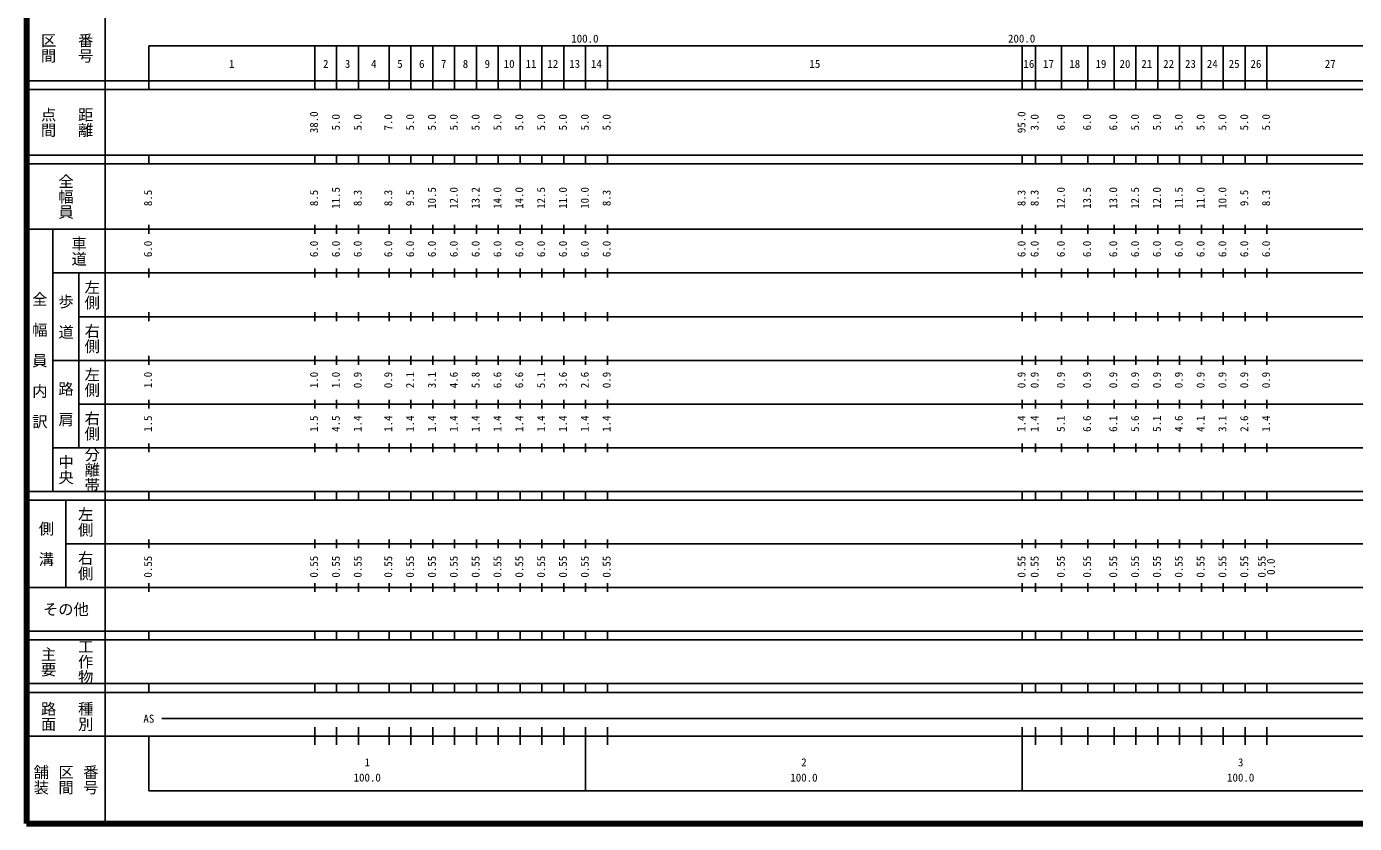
# Model space of a CAD drawing. Units: millimetres on the paper, enlarged 1000 times. Extents: x 40000 to 680000, y 20000 to 380000.
# Drawn here: x 40000 to 344047, y 20000 to 202409 of the extents above; entities that cross this region are included whole.
import ezdxf
from ezdxf.enums import TextEntityAlignment as Align

# ---------------------------------------------------------------- set-up
doc = ezdxf.new("R2010")
doc.units = ezdxf.units.MM
doc.header["$LTSCALE"] = 1000
doc.layers.add('M-TTL', color=2, linetype='Continuous', lineweight=140)
doc.layers.add('M-TTL-BAND', color=7, linetype='Continuous', lineweight=25)
doc.styles.add('@ＭＳ ゴシック', font='')
doc.styles.add('ＭＳ ゴシック', font='')
doc.styles.get('@ＭＳ ゴシック').set_extended_font_data('@MS Gothic')
doc.styles.get('ＭＳ ゴシック').set_extended_font_data('MS Gothic')

msp = doc.modelspace()

# ---------------------------------------------------------------- linework, layer by layer
at = {"layer": 'M-TTL'}
for p, q in [((40000, 380000), (40000, 20000)), ((40000, 20000), (680000, 20000))]:
    msp.add_line(p, q, dxfattribs=at)
at = {"layer": 'M-TTL-BAND'}
for p, q in [((58000, 370000), (58000, 20000)), ((68000, 198000), (579000, 198000)), ((68000, 198000), (68000, 188000)), ((106000, 188000), (106000, 198000)), ((111000, 188000), (111000, 198000)), ((116000, 188000), (116000, 198000)), ((123000, 188000), (123000, 198000)), ((128000, 188000), (128000, 198000)), ((133000, 188000), (133000, 198000)), ((138000, 188000), (138000, 198000)), ((143000, 188000), (143000, 198000)), ((148000, 188000), (148000, 198000)), ((153000, 188000), (153000, 198000)), ((158000, 188000), (158000, 198000)), ((163000, 188000), (163000, 198000)), ((168000, 188000), (168000, 198000)), ((173000, 188000), (173000, 198000)), ((268000, 188000), (268000, 198000)), ((271000, 188000), (271000, 198000)), ((277000, 188000), (277000, 198000)), ((283000, 188000), (283000, 198000)), ((289000, 188000), (289000, 198000)), ((294000, 188000), (294000, 198000)), ((299000, 188000), (299000, 198000)), ((304000, 188000), (304000, 198000)), ((309000, 188000), (309000, 198000)), ((314000, 188000), (314000, 198000)), ((319000, 188000), (319000, 198000)), ((324000, 188000), (324000, 198000)), ((40000, 190000), (579000, 190000)), ((40000, 188000), (579000, 188000)), ((40000, 173000), (579000, 173000)), ((40000, 171000), (579000, 171000)), ((68000, 171000), (68000, 173000)), ((106000, 171000), (106000, 173000)), ((111000, 171000), (111000, 173000)), ((116000, 171000), (116000, 173000)), ((123000, 171000), (123000, 173000)), ((128000, 171000), (128000, 173000)), ((133000, 171000), (133000, 173000)), ((138000, 171000), (138000, 173000)), ((143000, 171000), (143000, 173000)), ((148000, 171000), (148000, 173000)), ((153000, 171000), (153000, 173000)), ((158000, 171000), (158000, 173000)), ((163000, 171000), (163000, 173000)), ((168000, 171000), (168000, 173000)), ((173000, 171000), (173000, 173000)), ((268000, 171000), (268000, 173000)), ((271000, 171000), (271000, 173000)), ((277000, 171000), (277000, 173000)), ((283000, 171000), (283000, 173000)), ((289000, 171000), (289000, 173000)), ((294000, 171000), (294000, 173000)), ((299000, 171000), (299000, 173000)), ((304000, 171000), (304000, 173000)), ((309000, 171000), (309000, 173000)), ((314000, 171000), (314000, 173000)), ((319000, 171000), (319000, 173000)), ((324000, 171000), (324000, 173000)), ((40000, 156000), (579000, 156000)), ((46000, 96000), (46000, 156000)), ((68000, 155000), (68000, 157000)), ((106000, 155000), (106000, 157000)), ((111000, 155000), (111000, 157000)), ((116000, 155000), (116000, 157000)), ((123000, 155000), (123000, 157000)), ((128000, 155000), (128000, 157000)), ((133000, 155000), (133000, 157000)), ((138000, 155000), (138000, 157000)), ((143000, 155000), (143000, 157000)), ((148000, 155000), (148000, 157000)), ((153000, 155000), (153000, 157000)), ((158000, 155000), (158000, 157000)), ((163000, 155000), (163000, 157000)), ((168000, 155000), (168000, 157000)), ((173000, 155000), (173000, 157000)), ((268000, 155000), (268000, 157000)), ((271000, 155000), (271000, 157000)), ((277000, 155000), (277000, 157000)), ((283000, 155000), (283000, 157000)), ((289000, 155000), (289000, 157000)), ((294000, 155000), (294000, 157000)), ((299000, 155000), (299000, 157000)), ((304000, 155000), (304000, 157000)), ((309000, 155000), (309000, 157000)), ((314000, 155000), (314000, 157000)), ((319000, 155000), (319000, 157000)), ((324000, 155000), (324000, 157000)), ((46000, 146000), (579000, 146000)), ((52000, 146000), (52000, 106000)), ((68000, 145000), (68000, 147000)), ((106000, 145000), (106000, 147000)), ((111000, 145000), (111000, 147000)), ((116000, 145000), (116000, 147000)), ((123000, 145000), (123000, 147000)), ((128000, 145000), (128000, 147000)), ((133000, 145000), (133000, 147000)), ((138000, 145000), (138000, 147000)), ((143000, 145000), (143000, 147000)), ((148000, 145000), (148000, 147000)), ((153000, 145000), (153000, 147000)), ((158000, 145000), (158000, 147000)), ((163000, 145000), (163000, 147000)), ((168000, 145000), (168000, 147000)), ((173000, 145000), (173000, 147000)), ((268000, 145000), (268000, 147000)), ((271000, 145000), (271000, 147000)), ((277000, 145000), (277000, 147000)), ((283000, 145000), (283000, 147000)), ((289000, 145000), (289000, 147000)), ((294000, 145000), (294000, 147000)), ((299000, 145000), (299000, 147000)), ((304000, 145000), (304000, 147000)), ((309000, 145000), (309000, 147000)), ((314000, 145000), (314000, 147000)), ((319000, 145000), (319000, 147000)), ((324000, 145000), (324000, 147000)), ((68000, 135000), (68000, 137000)), ((106000, 135000), (106000, 137000)), ((111000, 135000), (111000, 137000)), ((116000, 135000), (116000, 137000)), ((123000, 135000), (123000, 137000)), ((128000, 135000), (128000, 137000)), ((133000, 135000), (133000, 137000)), ((138000, 135000), (138000, 137000)), ((143000, 135000), (143000, 137000)), ((148000, 135000), (148000, 137000)), ((153000, 135000), (153000, 137000)), ((158000, 135000), (158000, 137000)), ((163000, 135000), (163000, 137000)), ((168000, 135000), (168000, 137000)), ((173000, 135000), (173000, 137000)), ((268000, 135000), (268000, 137000)), ((271000, 135000), (271000, 137000)), ((277000, 135000), (277000, 137000)), ((283000, 135000), (283000, 137000)), ((289000, 135000), (289000, 137000)), ((294000, 135000), (294000, 137000)), ((299000, 135000), (299000, 137000)), ((304000, 135000), (304000, 137000)), ((309000, 135000), (309000, 137000)), ((314000, 135000), (314000, 137000)), ((319000, 135000), (319000, 137000)), ((324000, 135000), (324000, 137000)), ((52000, 136000), (579000, 136000)), ((46000, 126000), (579000, 126000)), ((68000, 125000), (68000, 127000)), ((106000, 125000), (106000, 127000)), ((111000, 125000), (111000, 127000)), ((116000, 125000), (116000, 127000)), ((123000, 125000), (123000, 127000)), ((128000, 125000), (128000, 127000)), ((133000, 125000), (133000, 127000)), ((138000, 125000), (138000, 127000)), ((143000, 125000), (143000, 127000)), ((148000, 125000), (148000, 127000)), ((153000, 125000), (153000, 127000)), ((158000, 125000), (158000, 127000)), ((163000, 125000), (163000, 127000)), ((168000, 125000), (168000, 127000)), ((173000, 125000), (173000, 127000)), ((268000, 125000), (268000, 127000)), ((271000, 125000), (271000, 127000)), ((277000, 125000), (277000, 127000)), ((283000, 125000), (283000, 127000)), ((289000, 125000), (289000, 127000)), ((294000, 125000), (294000, 127000)), ((299000, 125000), (299000, 127000)), ((304000, 125000), (304000, 127000)), ((309000, 125000), (309000, 127000)), ((314000, 125000), (314000, 127000)), ((319000, 125000), (319000, 127000)), ((324000, 125000), (324000, 127000)), ((52000, 116000), (579000, 116000)), ((68000, 115000), (68000, 117000)), ((106000, 115000), (106000, 117000)), ((111000, 115000), (111000, 117000)), ((116000, 115000), (116000, 117000)), ((123000, 115000), (123000, 117000)), ((128000, 115000), (128000, 117000)), ((133000, 115000), (133000, 117000)), ((138000, 115000), (138000, 117000)), ((143000, 115000), (143000, 117000)), ((148000, 115000), (148000, 117000)), ((153000, 115000), (153000, 117000)), ((158000, 115000), (158000, 117000)), ((163000, 115000), (163000, 117000)), ((168000, 115000), (168000, 117000)), ((173000, 115000), (173000, 117000)), ((268000, 115000), (268000, 117000)), ((271000, 115000), (271000, 117000)), ((277000, 115000), (277000, 117000)), ((283000, 115000), (283000, 117000)), ((289000, 115000), (289000, 117000)), ((294000, 115000), (294000, 117000)), ((299000, 115000), (299000, 117000)), ((304000, 115000), (304000, 117000)), ((309000, 115000), (309000, 117000)), ((314000, 115000), (314000, 117000)), ((319000, 115000), (319000, 117000)), ((324000, 115000), (324000, 117000)), ((68000, 105000), (68000, 107000)), ((106000, 105000), (106000, 107000)), ((111000, 105000), (111000, 107000)), ((116000, 105000), (116000, 107000)), ((123000, 105000), (123000, 107000)), ((128000, 105000), (128000, 107000)), ((133000, 105000), (133000, 107000)), ((138000, 105000), (138000, 107000)), ((143000, 105000), (143000, 107000)), ((148000, 105000), (148000, 107000)), ((153000, 105000), (153000, 107000)), ((158000, 105000), (158000, 107000)), ((163000, 105000), (163000, 107000)), ((168000, 105000), (168000, 107000)), ((173000, 105000), (173000, 107000)), ((268000, 105000), (268000, 107000)), ((271000, 105000), (271000, 107000)), ((277000, 105000), (277000, 107000)), ((283000, 105000), (283000, 107000)), ((289000, 105000), (289000, 107000)), ((294000, 105000), (294000, 107000)), ((299000, 105000), (299000, 107000)), ((304000, 105000), (304000, 107000)), ((309000, 105000), (309000, 107000)), ((314000, 105000), (314000, 107000)), ((319000, 105000), (319000, 107000)), ((324000, 105000), (324000, 107000)), ((46000, 106000), (579000, 106000)), ((40000, 96000), (579000, 96000)), ((68000, 94000), (68000, 96000)), ((106000, 94000), (106000, 96000)), ((111000, 94000), (111000, 96000)), ((116000, 94000), (116000, 96000)), ((123000, 94000), (123000, 96000)), ((128000, 94000), (128000, 96000)), ((133000, 94000), (133000, 96000)), ((138000, 94000), (138000, 96000)), ((143000, 94000), (143000, 96000)), ((148000, 94000), (148000, 96000)), ((153000, 94000), (153000, 96000)), ((158000, 94000), (158000, 96000)), ((163000, 94000), (163000, 96000)), ((168000, 94000), (168000, 96000)), ((173000, 94000), (173000, 96000)), ((268000, 94000), (268000, 96000)), ((271000, 94000), (271000, 96000)), ((277000, 94000), (277000, 96000)), ((283000, 94000), (283000, 96000)), ((289000, 94000), (289000, 96000)), ((294000, 94000), (294000, 96000)), ((299000, 94000), (299000, 96000)), ((304000, 94000), (304000, 96000)), ((309000, 94000), (309000, 96000)), ((314000, 94000), (314000, 96000)), ((319000, 94000), (319000, 96000)), ((324000, 94000), (324000, 96000)), ((40000, 94000), (579000, 94000)), ((49000, 94000), (49000, 74000)), ((49000, 84000), (579000, 84000)), ((68000, 83000), (68000, 85000)), ((106000, 83000), (106000, 85000)), ((111000, 83000), (111000, 85000)), ((116000, 83000), (116000, 85000)), ((123000, 83000), (123000, 85000)), ((128000, 83000), (128000, 85000)), ((133000, 83000), (133000, 85000)), ((138000, 83000), (138000, 85000)), ((143000, 83000), (143000, 85000)), ((148000, 83000), (148000, 85000)), ((153000, 83000), (153000, 85000)), ((158000, 83000), (158000, 85000)), ((163000, 83000), (163000, 85000)), ((168000, 83000), (168000, 85000)), ((173000, 83000), (173000, 85000)), ((268000, 83000), (268000, 85000)), ((271000, 83000), (271000, 85000)), ((277000, 83000), (277000, 85000)), ((283000, 83000), (283000, 85000)), ((289000, 83000), (289000, 85000)), ((294000, 83000), (294000, 85000)), ((299000, 83000), (299000, 85000)), ((304000, 83000), (304000, 85000)), ((309000, 83000), (309000, 85000)), ((314000, 83000), (314000, 85000)), ((319000, 83000), (319000, 85000)), ((324000, 83000), (324000, 85000)), ((40000, 74000), (579000, 74000)), ((68000, 73000), (68000, 75000)), ((106000, 73000), (106000, 75000)), ((111000, 73000), (111000, 75000)), ((116000, 73000), (116000, 75000)), ((123000, 73000), (123000, 75000)), ((128000, 73000), (128000, 75000)), ((133000, 73000), (133000, 75000)), ((138000, 73000), (138000, 75000)), ((143000, 73000), (143000, 75000)), ((148000, 73000), (148000, 75000)), ((153000, 73000), (153000, 75000)), ((158000, 73000), (158000, 75000)), ((163000, 73000), (163000, 75000)), ((168000, 73000), (168000, 75000)), ((173000, 73000), (173000, 75000)), ((268000, 73000), (268000, 75000)), ((271000, 73000), (271000, 75000)), ((277000, 73000), (277000, 75000)), ((283000, 73000), (283000, 75000)), ((289000, 73000), (289000, 75000)), ((294000, 73000), (294000, 75000)), ((299000, 73000), (299000, 75000)), ((304000, 73000), (304000, 75000)), ((309000, 73000), (309000, 75000)), ((314000, 73000), (314000, 75000)), ((319000, 73000), (319000, 75000)), ((324000, 73000), (324000, 75000)), ((40000, 64000), (579000, 64000)), ((68000, 62000), (68000, 64000)), ((106000, 62000), (106000, 64000)), ((111000, 62000), (111000, 64000)), ((116000, 62000), (116000, 64000)), ((123000, 62000), (123000, 64000)), ((128000, 62000), (128000, 64000)), ((133000, 62000), (133000, 64000)), ((138000, 62000), (138000, 64000)), ((143000, 62000), (143000, 64000)), ((148000, 62000), (148000, 64000)), ((153000, 62000), (153000, 64000)), ((158000, 62000), (158000, 64000)), ((163000, 62000), (163000, 64000)), ((168000, 62000), (168000, 64000)), ((173000, 62000), (173000, 64000)), ((268000, 62000), (268000, 64000)), ((271000, 62000), (271000, 64000)), ((277000, 62000), (277000, 64000)), ((283000, 62000), (283000, 64000)), ((289000, 62000), (289000, 64000)), ((294000, 62000), (294000, 64000)), ((299000, 62000), (299000, 64000)), ((304000, 62000), (304000, 64000)), ((309000, 62000), (309000, 64000)), ((314000, 62000), (314000, 64000)), ((319000, 62000), (319000, 64000)), ((324000, 62000), (324000, 64000)), ((40000, 62000), (579000, 62000)), ((40000, 52000), (579000, 52000)), ((68000, 50000), (68000, 52000)), ((106000, 50000), (106000, 52000)), ((111000, 50000), (111000, 52000)), ((116000, 50000), (116000, 52000)), ((123000, 50000), (123000, 52000)), ((128000, 50000), (128000, 52000)), ((133000, 50000), (133000, 52000)), ((138000, 50000), (138000, 52000)), ((143000, 50000), (143000, 52000)), ((148000, 50000), (148000, 52000)), ((153000, 50000), (153000, 52000)), ((158000, 50000), (158000, 52000)), ((163000, 50000), (163000, 52000)), ((168000, 50000), (168000, 52000)), ((173000, 50000), (173000, 52000)), ((268000, 50000), (268000, 52000)), ((271000, 50000), (271000, 52000)), ((277000, 50000), (277000, 52000)), ((283000, 50000), (283000, 52000)), ((289000, 50000), (289000, 52000)), ((294000, 50000), (294000, 52000)), ((299000, 50000), (299000, 52000)), ((304000, 50000), (304000, 52000)), ((309000, 50000), (309000, 52000)), ((314000, 50000), (314000, 52000)), ((319000, 50000), (319000, 52000)), ((324000, 50000), (324000, 52000)), ((40000, 50000), (579000, 50000)), ((71000, 44000), (565000, 44000)), ((40000, 40000), (579000, 40000)), ((68000, 40000), (68000, 27500)), ((106000, 38000), (106000, 42000)), ((111000, 38000), (111000, 42000)), ((116000, 38000), (116000, 42000)), ((123000, 38000), (123000, 42000)), ((128000, 38000), (128000, 42000)), ((133000, 38000), (133000, 42000)), ((138000, 38000), (138000, 42000)), ((143000, 38000), (143000, 42000)), ((148000, 38000), (148000, 42000)), ((153000, 38000), (153000, 42000)), ((158000, 38000), (158000, 42000)), ((163000, 38000), (163000, 42000)), ((168000, 27500), (168000, 42000)), ((173000, 38000), (173000, 42000)), ((268000, 27500), (268000, 42000)), ((271000, 38000), (271000, 42000)), ((277000, 38000), (277000, 42000)), ((283000, 38000), (283000, 42000)), ((289000, 38000), (289000, 42000)), ((294000, 38000), (294000, 42000)), ((299000, 38000), (299000, 42000)), ((304000, 38000), (304000, 42000)), ((309000, 38000), (309000, 42000)), ((314000, 38000), (314000, 42000)), ((319000, 38000), (319000, 42000)), ((324000, 38000), (324000, 42000)), ((68000, 27500), (579000, 27500))]:
    msp.add_line(p, q, dxfattribs=at)

# ---------------------------------------------------------------- texts
at = {"layer": 'M-TTL-BAND', "style": '@ＭＳ ゴシック'}
for s, p in [('番号', (53500, 197500)), ('区間', (45000, 197500)), ('点間', (45000, 180500)), ('距離', (53500, 180500)), ('全幅員', (49000, 163500)), ('車道', (52000, 151000)), ('左側', (55000, 141000)), ('全\u3000幅\u3000員\u3000内\u3000訳', (43000, 126000)), ('歩\u3000道', (49000, 136000)), ('右側', (55000, 131000)), ('左側', (55000, 121000)), ('路\u3000肩', (49000, 116000)), ('右側', (55000, 111000)), ('中央', (49000, 101000)), ('分離帯', (55000, 101000)), ('左側', (53500, 89000)), ('側\u3000溝', (44500, 84000)), ('右側', (53500, 79000)), ('工作物', (53500, 57000)), ('主要', (45000, 57000)), ('路面', (45000, 44500)), ('種別', (53500, 44500)), ('舗装', (43333, 30000)), ('区間', (49000, 30000)), ('番号', (54667, 30000))]:
    msp.add_text(s, height=2566, rotation=270, dxfattribs=at).set_placement(p, align=Align.MIDDLE_CENTER)
at = {"layer": 'M-TTL-BAND', "style": 'ＭＳ ゴシック'}
for s, p in [('100.0', (167844, 198195)), ('200.0', (267844, 198195)), ('1', (87000, 192405)), ('2', (108500, 192405)), ('3', (113500, 192405)), ('4', (119500, 192405)), ('5', (125500, 192405)), ('6', (130500, 192405)), ('7', (135500, 192405)), ('8', (140500, 192405)), ('9', (145500, 192405)), ('10', (150500, 192405)), ('11', (155500, 192405)), ('12', (160500, 192405)), ('13', (165500, 192405)), ('14', (170500, 192405)), ('15', (220500, 192405)), ('16', (269500, 192405)), ('17', (274000, 192405)), ('18', (280000, 192405)), ('19', (286000, 192405)), ('20', (291500, 192405)), ('21', (296500, 192405)), ('22', (301500, 192405)), ('23', (306500, 192405)), ('24', (311500, 192405)), ('25', (316500, 192405)), ('26', (321500, 192405)), ('27', (338500, 192405)), ('AS', (68000, 42500)), ('1', (118000, 32523)), ('2', (218000, 32523)), ('3', (318000, 32523)), ('100.0', (118000, 29033)), ('100.0', (218000, 29033)), ('100.0', (318000, 29033))]:
    msp.add_text(s, height=1833, dxfattribs=at).set_placement(p, align=Align.BOTTOM_CENTER)
for s, p in [('38.0', (107271, 180500)), ('95.0', (269271, 180500)), ('5.0', (112271, 180500)), ('5.0', (117271, 180500)), ('7.0', (124271, 180500)), ('5.0', (129271, 180500)), ('5.0', (134271, 180500)), ('5.0', (139271, 180500)), ('5.0', (144271, 180500)), ('5.0', (149271, 180500)), ('5.0', (154271, 180500)), ('5.0', (159271, 180500)), ('5.0', (164271, 180500)), ('5.0', (169271, 180500)), ('5.0', (174271, 180500)), ('3.0', (272271, 180500)), ('6.0', (278271, 180500)), ('6.0', (284271, 180500)), ('6.0', (290271, 180500)), ('5.0', (295271, 180500)), ('5.0', (300271, 180500)), ('5.0', (305271, 180500)), ('5.0', (310271, 180500)), ('5.0', (315271, 180500)), ('5.0', (320271, 180500)), ('5.0', (325271, 180500)), ('8.5', (69271, 163174)), ('8.5', (107271, 163174)), ('11.5', (112271, 163174)), ('8.3', (117271, 163174)), ('8.3', (124271, 163174)), ('9.5', (129271, 163174)), ('10.5', (134271, 163174)), ('12.0', (139271, 163174)), ('13.2', (144271, 163174)), ('14.0', (149271, 163174)), ('14.0', (154271, 163174)), ('12.5', (159271, 163174)), ('11.0', (164271, 163174)), ('10.0', (169271, 163174)), ('8.3', (174271, 163174)), ('8.3', (269271, 163174)), ('8.3', (272271, 163174)), ('12.0', (278271, 163174)), ('13.5', (284271, 163174)), ('13.0', (290271, 163174)), ('12.5', (295271, 163174)), ('12.0', (300271, 163174)), ('11.5', (305271, 163174)), ('11.0', (310271, 163174)), ('10.0', (315271, 163174)), ('9.5', (320271, 163174)), ('8.3', (325271, 163174)), ('6.0', (69271, 151500)), ('6.0', (107271, 151500)), ('6.0', (112271, 151500)), ('6.0', (117271, 151500)), ('6.0', (124271, 151500)), ('6.0', (129271, 151500)), ('6.0', (134271, 151500)), ('6.0', (139271, 151500)), ('6.0', (144271, 151500)), ('6.0', (149271, 151500)), ('6.0', (154271, 151500)), ('6.0', (159271, 151500)), ('6.0', (164271, 151500)), ('6.0', (169271, 151500)), ('6.0', (174271, 151500)), ('6.0', (269271, 151500)), ('6.0', (272271, 151500)), ('6.0', (278271, 151500)), ('6.0', (284271, 151500)), ('6.0', (290271, 151500)), ('6.0', (295271, 151500)), ('6.0', (300271, 151500)), ('6.0', (305271, 151500)), ('6.0', (310271, 151500)), ('6.0', (315271, 151500)), ('6.0', (320271, 151500)), ('6.0', (325271, 151500)), ('1.0', (69271, 121500)), ('1.0', (107271, 121500)), ('1.0', (112271, 121500)), ('0.9', (117271, 121500)), ('0.9', (124271, 121500)), ('2.1', (129271, 121500)), ('3.1', (134271, 121500)), ('4.6', (139271, 121500)), ('5.8', (144271, 121500)), ('6.6', (149271, 121500)), ('6.6', (154271, 121500)), ('5.1', (159271, 121500)), ('3.6', (164271, 121500)), ('2.6', (169271, 121500)), ('0.9', (174271, 121500)), ('0.9', (269271, 121500)), ('0.9', (272271, 121500)), ('0.9', (278271, 121500)), ('0.9', (284271, 121500)), ('0.9', (290271, 121500)), ('0.9', (295271, 121500)), ('0.9', (300271, 121500)), ('0.9', (305271, 121500)), ('0.9', (310271, 121500)), ('0.9', (315271, 121500)), ('0.9', (320271, 121500)), ('0.9', (325271, 121500)), ('1.5', (69271, 111500)), ('1.5', (107271, 111500)), ('4.5', (112271, 111500)), ('1.4', (117271, 111500)), ('1.4', (124271, 111500)), ('1.4', (129271, 111500)), ('1.4', (134271, 111500)), ('1.4', (139271, 111500)), ('1.4', (144271, 111500)), ('1.4', (149271, 111500)), ('1.4', (154271, 111500)), ('1.4', (159271, 111500)), ('1.4', (164271, 111500)), ('1.4', (169271, 111500)), ('1.4', (174271, 111500)), ('1.4', (269271, 111500)), ('1.4', (272271, 111500)), ('5.1', (278271, 111500)), ('6.6', (284271, 111500)), ('6.1', (290271, 111500)), ('5.6', (295271, 111500)), ('5.1', (300271, 111500)), ('4.6', (305271, 111500)), ('4.1', (310271, 111500)), ('3.1', (315271, 111500)), ('2.6', (320271, 111500)), ('1.4', (325271, 111500)), ('0.55', (69271, 78764)), ('0.55', (107271, 78764)), ('0.55', (112271, 78764)), ('0.55', (117271, 78764)), ('0.55', (124271, 78764)), ('0.55', (129271, 78764)), ('0.55', (134271, 78764)), ('0.55', (139271, 78764)), ('0.55', (144271, 78764)), ('0.55', (149271, 78764)), ('0.55', (154271, 78764)), ('0.55', (159271, 78764)), ('0.55', (164271, 78764)), ('0.55', (169271, 78764)), ('0.55', (174271, 78764)), ('0.55', (269271, 78764)), ('0.55', (272271, 78764)), ('0.55', (278271, 78764)), ('0.55', (284271, 78764)), ('0.55', (290271, 78764)), ('0.55', (295271, 78764)), ('0.55', (300271, 78764)), ('0.55', (305271, 78764)), ('0.55', (310271, 78764)), ('0.55', (315271, 78764)), ('0.55', (320271, 78764)), ('0.55', (324271, 78764)), ('0.0', (326367, 78764))]:
    msp.add_text(s, height=1833, rotation=90, dxfattribs=at).set_placement(p, align=Align.BOTTOM_CENTER)
msp.add_text('その他', height=2566, dxfattribs=at).set_placement((49000, 69000), align=Align.MIDDLE_CENTER)

doc.saveas('drawing.dxf')
